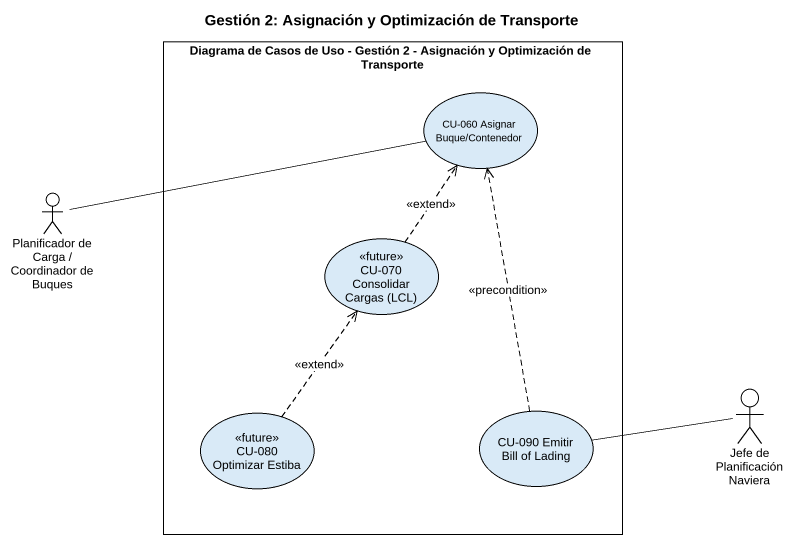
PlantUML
@startuml
title Gestión 2: Asignación y Optimización de Transporte
rectangle "Diagrama de Casos de Uso - Gestión 2 - Asignación y Optimización de Transporte" as Diagrama_de_Casos_de_Uso {
  usecase "CU-060 Asignar Buque/Contenedor" as CU_060_Asignar_Buque
  usecase "CU-070 Consolidar Cargas (LCL)" as CU_070_Consolidar_Cargas_LCL <<future>>
  usecase "CU-090 Emitir Bill of Lading" as CU_090_Emitir_Bill_of_Lading
  usecase "CU-080 Optimizar Estiba" as CU_080_Optimizar_Estiba <<future>>
}
actor "Planificador de Carga / Coordinador de Buques" as Planificador_de_Carga
actor "Jefe de Planificación Naviera" as Jefe_de_Planificación
Planificador_de_Carga -right- CU_060_Asignar_Buque
CU_070_Consolidar_Cargas_LCL .up.> CU_060_Asignar_Buque : <<extend>>
CU_090_Emitir_Bill_of_Lading .up.> CU_060_Asignar_Buque : <<precondition>>
Jefe_de_Planificación -left- CU_090_Emitir_Bill_of_Lading
CU_080_Optimizar_Estiba .up.> CU_070_Consolidar_Cargas_LCL : <<extend>>
@enduml
